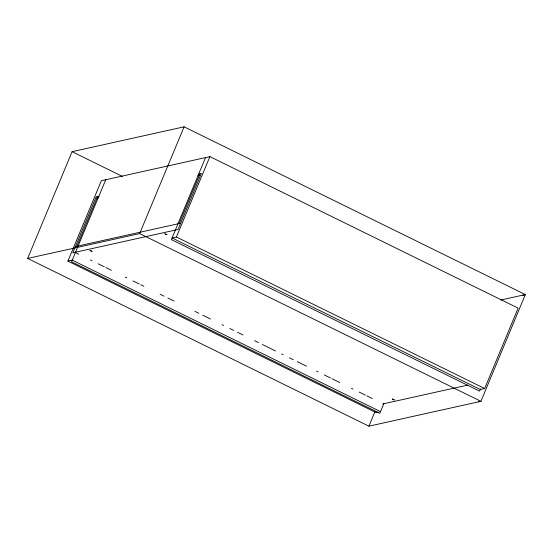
<?xml version="1.0" encoding="UTF-8"?>
<svg xmlns="http://www.w3.org/2000/svg" width="553" height="553" viewBox="0 0 553 553"><rect width="100%" height="100%" fill="white"/><g stroke="black" fill="none" stroke-linecap="round" stroke-linejoin="round"><path stroke-width="0.83" d="M27.65 258.431L72.084 151.681L184.087 126.824L525.35 294.569L480.916 401.319L368.913 426.176L27.65 258.431L139.653 233.58L480.916 401.319M378.321 412.123L376.137 412.607L67.901 261.099L101.372 180.707L209.884 156.623L518.12 308.132L484.656 388.524L480.301 389.492L172.066 237.984L176.421 237.016L484.656 388.524M76.915 246.244L97.625 196.488L96.132 196.82L72.816 252.832L178.094 229.467L201.41 173.455L199.916 173.787A1.825 0.512 -63.8 0 1 198.61 175.571A1.825 0.512 -63.8 0 1 198.672 174.064M105.727 179.739L71.572 261.783L379.807 413.291L383.851 403.579M139.653 233.58L184.087 126.824M205.529 157.591L171.382 239.629L479.617 391.144L480.55 388.897M179.207 223.543L199.916 173.787M176.421 237.016L209.884 156.623M368.913 426.176L374.879 411.833M480.896 401.326L478.469 401.755M96.934 198.14L98.178 197.863M197.988 175.709L199.232 175.432M75.422 246.576L180.7 223.212M67.901 261.099L72.256 260.131L380.499 411.646M500.928 299.989L525.35 294.569M522.813 295.233L525.302 294.68M382.731 403.966L467.803 385.088M72.084 151.681L122.386 176.407M75.706 252.749L78.803 254.269M90.416 259.979L91.964 260.74M98.164 263.788L104.358 266.829M105.906 267.59L111.326 270.258M125.268 277.108L126.817 277.869M133.01 280.917L139.211 283.959M140.759 284.719L143.856 286.247M160.121 294.237L163.992 296.145M167.863 298.046L174.057 301.088M194.967 311.367L198.845 313.274M202.716 315.175L210.458 318.984M222.078 324.694L223.626 325.454M229.82 328.503L233.691 330.404M237.569 332.305L242.988 334.973M254.601 340.683L258.479 342.584M262.35 344.491L275.512 350.961M281.712 354.003L283.26 354.763M289.454 357.812L293.325 359.713M297.203 361.621L306.493 366.19M316.558 371.139L318.113 371.899M324.307 374.941L330.5 377.989M332.049 378.75L339.798 382.558M351.411 388.268L352.959 389.029M359.16 392.07L365.353 395.119M366.902 395.879L372.321 398.547M98.869 196.211A1.825 0.512 -63.8 0 1 97.556 198.002A1.825 0.512 -63.8 0 1 97.625 196.488M90.042 250.468L91.992 251.359L90.042 250.468M164.953 233.843L166.909 234.735L164.953 233.843M392.298 399.045L394.254 399.93L392.298 399.045"/></g></svg>
